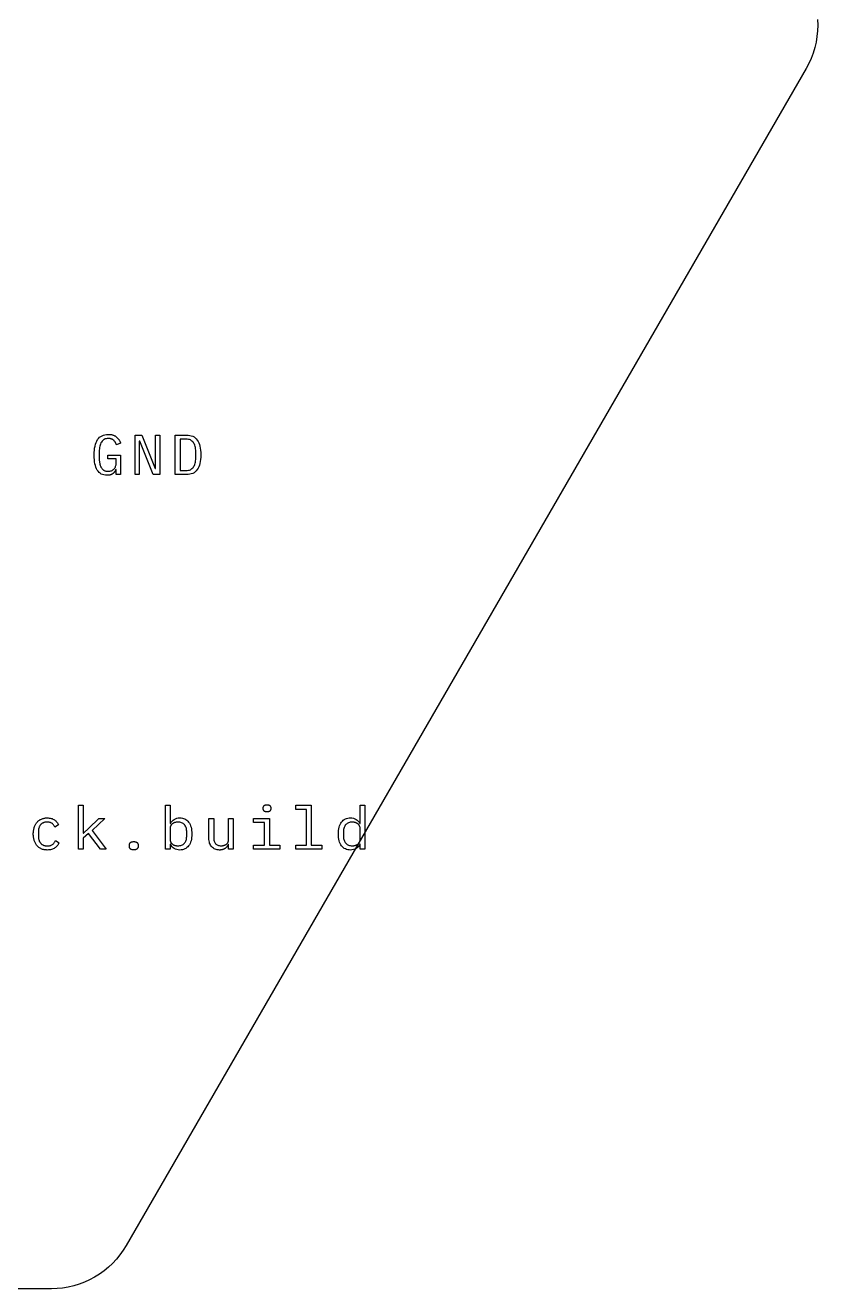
# Model space of a CAD drawing. Header units: metres. Extents: x 0 to 107, y 0 to 94.
# Drawn here: x 77.69 to 107.01, y 0 to 46.77 of the extents above; entities that cross this region are included whole.
import ezdxf

# ---------------------------------------------------------------- set-up
doc = ezdxf.new("R2010")
doc.units = ezdxf.units.M
doc.layers.add('ENGRAVE', color=7, linetype='Continuous')
doc.layers.add('OUTLINE', color=7, linetype='Continuous')

msp = doc.modelspace()

# ---------------------------------------------------------------- linework, layer by layer
at = {"layer": 'ENGRAVE'}
for points in [[(81.008, 30.256), (81.001, 30.246), (80.995, 30.236), (80.988, 30.227), (80.981, 30.217), (80.973, 30.209), (80.965, 30.2), (80.956, 30.192), (80.947, 30.183), (80.937, 30.176), (80.927, 30.168), (80.917, 30.161), (80.906, 30.155), (80.895, 30.148), (80.883, 30.142), (80.87, 30.137), (80.857, 30.131), (80.844, 30.126), (80.83, 30.122), (80.815, 30.118), (80.8, 30.115), (80.784, 30.112), (80.767, 30.11), (80.75, 30.109), (80.732, 30.108), (80.714, 30.107), (80.656, 30.111), (80.602, 30.12), (80.551, 30.135), (80.505, 30.156), (80.462, 30.183), (80.424, 30.216), (80.389, 30.255), (80.358, 30.301), (80.33, 30.352), (80.307, 30.408), (80.287, 30.469), (80.27, 30.536), (80.258, 30.608), (80.248, 30.685), (80.243, 30.767), (80.241, 30.855), (80.243, 30.947), (80.249, 31.033), (80.259, 31.113), (80.273, 31.187), (80.291, 31.256), (80.313, 31.319), (80.339, 31.377), (80.369, 31.428), (80.404, 31.474), (80.442, 31.514), (80.485, 31.547), (80.532, 31.575), (80.584, 31.596), (80.639, 31.611), (80.7, 31.621), (80.764, 31.624), (80.789, 31.623), (80.814, 31.622), (80.837, 31.62), (80.86, 31.617), (80.882, 31.613), (80.903, 31.608), (80.923, 31.603), (80.943, 31.596), (80.961, 31.589), (80.979, 31.582), (80.996, 31.573), (81.013, 31.564), (81.029, 31.555), (81.044, 31.545), (81.058, 31.534), (81.072, 31.523), (81.085, 31.511), (81.097, 31.499), (81.109, 31.487), (81.121, 31.474), (81.132, 31.461), (81.142, 31.447), (81.152, 31.433), (81.161, 31.419), (81.17, 31.404), (81.178, 31.39), (81.186, 31.375), (81.194, 31.361), (81.201, 31.346), (81.207, 31.332), (81.214, 31.317), (81.22, 31.302), (81.069, 31.233), (81.064, 31.245), (81.059, 31.257), (81.054, 31.269), (81.048, 31.28), (81.043, 31.291), (81.037, 31.303), (81.032, 31.314), (81.026, 31.324), (81.019, 31.335), (81.013, 31.345), (81.006, 31.355), (80.999, 31.365), (80.991, 31.374), (80.983, 31.383), (80.975, 31.392), (80.967, 31.4), (80.958, 31.408), (80.949, 31.415), (80.939, 31.423), (80.929, 31.429), (80.918, 31.435), (80.907, 31.441), (80.896, 31.447), (80.884, 31.451), (80.871, 31.456), (80.859, 31.46), (80.845, 31.463), (80.831, 31.466), (80.817, 31.468), (80.802, 31.469), (80.786, 31.47), (80.77, 31.47), (80.728, 31.468), (80.688, 31.462), (80.651, 31.452), (80.617, 31.437), (80.586, 31.419), (80.558, 31.396), (80.533, 31.369), (80.511, 31.338), (80.492, 31.304), (80.475, 31.266), (80.461, 31.226), (80.449, 31.184), (80.44, 31.138), (80.433, 31.09), (80.429, 31.039), (80.428, 30.985), (80.428, 30.758), (80.428, 30.731), (80.429, 30.704), (80.43, 30.678), (80.432, 30.652), (80.435, 30.627), (80.438, 30.603), (80.441, 30.579), (80.445, 30.556), (80.449, 30.533), (80.455, 30.512), (80.461, 30.491), (80.467, 30.471), (80.475, 30.451), (80.483, 30.432), (80.491, 30.414), (80.501, 30.397), (80.511, 30.381), (80.521, 30.366), (80.533, 30.351), (80.545, 30.338), (80.558, 30.325), (80.572, 30.314), (80.586, 30.303), (80.601, 30.293), (80.617, 30.285), (80.634, 30.277), (80.652, 30.271), (80.67, 30.266), (80.69, 30.262), (80.71, 30.259), (80.731, 30.257), (80.754, 30.257), (80.788, 30.258), (80.821, 30.262), (80.852, 30.269), (80.881, 30.278), (80.908, 30.29), (80.932, 30.305), (80.955, 30.323), (80.976, 30.343), (80.995, 30.365), (81.011, 30.389), (81.025, 30.414), (81.036, 30.441), (81.045, 30.47), (81.051, 30.5), (81.055, 30.532), (81.056, 30.565), (81.056, 30.716), (80.747, 30.716), (80.747, 30.857), (81.22, 30.857), (81.22, 30.133), (81.056, 30.133), (81.056, 30.328), (81.046, 30.328), (81.041, 30.318), (81.036, 30.307), (81.03, 30.297), (81.025, 30.287), (81.019, 30.276), (81.014, 30.266), (81.008, 30.256)], [(82.676, 31.598), (82.676, 30.133), (82.426, 30.133), (81.926, 31.367), (81.911, 31.367), (81.911, 30.133), (81.752, 30.133), (81.752, 31.598), (82.002, 31.598), (82.501, 30.364), (82.516, 30.364), (82.516, 31.598), (82.676, 31.598)], [(84.054, 31.414), (84.085, 31.365), (84.112, 31.31), (84.134, 31.25), (84.153, 31.184), (84.167, 31.113), (84.178, 31.036), (84.184, 30.954), (84.186, 30.866), (84.184, 30.778), (84.178, 30.695), (84.167, 30.618), (84.153, 30.547), (84.134, 30.481), (84.112, 30.421), (84.085, 30.366), (84.054, 30.317), (84.019, 30.274), (83.979, 30.237), (83.935, 30.205), (83.887, 30.179), (83.835, 30.159), (83.778, 30.144), (83.718, 30.136), (83.653, 30.133), (83.243, 30.133), (83.243, 31.598), (83.653, 31.598), (83.718, 31.596), (83.778, 31.587), (83.835, 31.572), (83.887, 31.552), (83.935, 31.526), (83.979, 31.495), (84.019, 31.457), (84.054, 31.414)], [(83.931, 30.44), (83.949, 30.475), (83.964, 30.513), (83.977, 30.555), (83.987, 30.599), (83.994, 30.647), (83.998, 30.698), (83.999, 30.752), (83.999, 30.979), (83.998, 31.033), (83.994, 31.084), (83.987, 31.132), (83.977, 31.176), (83.964, 31.218), (83.949, 31.256), (83.931, 31.291), (83.91, 31.323), (83.886, 31.352), (83.86, 31.377), (83.831, 31.398), (83.799, 31.415), (83.764, 31.428), (83.727, 31.438), (83.687, 31.443), (83.644, 31.445), (83.42, 31.445), (83.42, 30.286), (83.644, 30.286), (83.687, 30.288), (83.727, 30.294), (83.764, 30.303), (83.799, 30.316), (83.831, 30.334), (83.86, 30.354), (83.886, 30.379), (83.91, 30.408), (83.931, 30.44)], [(79.832, 16.677), (79.832, 16.265), (79.656, 16.265), (79.656, 17.893), (79.832, 17.893), (79.832, 16.866), (79.841, 16.866), (80.039, 17.053), (80.417, 17.401), (80.633, 17.401), (80.162, 16.956), (80.688, 16.265), (80.47, 16.265), (80.028, 16.855), (79.832, 16.677)], [(83.552, 17.405), (83.595, 17.388), (83.634, 17.366), (83.671, 17.339), (83.704, 17.307), (83.735, 17.271), (83.763, 17.23), (83.787, 17.185), (83.807, 17.136), (83.824, 17.083), (83.836, 17.027), (83.846, 16.966), (83.851, 16.901), (83.853, 16.833), (83.851, 16.765), (83.846, 16.7), (83.836, 16.639), (83.824, 16.583), (83.807, 16.53), (83.787, 16.481), (83.763, 16.436), (83.735, 16.395), (83.704, 16.359), (83.671, 16.327), (83.634, 16.3), (83.595, 16.278), (83.552, 16.261), (83.507, 16.249), (83.459, 16.241), (83.409, 16.239), (83.351, 16.242), (83.297, 16.252), (83.247, 16.269), (83.201, 16.292), (83.16, 16.321), (83.122, 16.358), (83.088, 16.401), (83.059, 16.45), (83.05, 16.45), (83.05, 16.265), (82.874, 16.265), (82.874, 17.893), (83.05, 17.893), (83.05, 17.216), (83.059, 17.216), (83.088, 17.265), (83.122, 17.308), (83.16, 17.344), (83.201, 17.374), (83.247, 17.397), (83.297, 17.414), (83.351, 17.424), (83.409, 17.427), (83.459, 17.425), (83.507, 17.417), (83.552, 17.405)], [(86.504, 17.719), (86.501, 17.73), (86.499, 17.74), (86.497, 17.752), (86.497, 17.764), (86.497, 17.799), (86.497, 17.811), (86.499, 17.822), (86.501, 17.833), (86.504, 17.843), (86.509, 17.853), (86.514, 17.862), (86.52, 17.871), (86.528, 17.879), (86.536, 17.887), (86.546, 17.893), (86.557, 17.899), (86.57, 17.903), (86.584, 17.906), (86.6, 17.909), (86.617, 17.91), (86.635, 17.911), (86.654, 17.91), (86.671, 17.909), (86.687, 17.906), (86.701, 17.903), (86.714, 17.899), (86.725, 17.893), (86.735, 17.887), (86.743, 17.879), (86.75, 17.871), (86.757, 17.862), (86.762, 17.853), (86.766, 17.843), (86.77, 17.833), (86.772, 17.822), (86.773, 17.811), (86.774, 17.799), (86.774, 17.764), (86.773, 17.752), (86.772, 17.74), (86.77, 17.73), (86.766, 17.719), (86.762, 17.71), (86.757, 17.7), (86.75, 17.692), (86.743, 17.683), (86.735, 17.676), (86.725, 17.669), (86.714, 17.664), (86.701, 17.659), (86.687, 17.656), (86.671, 17.653), (86.654, 17.652), (86.635, 17.651), (86.617, 17.652), (86.6, 17.653), (86.584, 17.656), (86.57, 17.659), (86.557, 17.664), (86.546, 17.669), (86.536, 17.676), (86.528, 17.683), (86.52, 17.692), (86.514, 17.7), (86.509, 17.71), (86.504, 17.719)], [(87.701, 17.744), (87.701, 17.893), (88.273, 17.893), (88.273, 16.415), (88.669, 16.415), (88.669, 16.265), (87.701, 16.265), (87.701, 16.415), (88.097, 16.415), (88.097, 17.744), (87.701, 17.744)], [(89.535, 16.278), (89.496, 16.3), (89.459, 16.327), (89.426, 16.359), (89.395, 16.395), (89.367, 16.436), (89.343, 16.481), (89.323, 16.53), (89.306, 16.583), (89.294, 16.639), (89.284, 16.7), (89.279, 16.765), (89.277, 16.833), (89.279, 16.901), (89.284, 16.966), (89.294, 17.027), (89.306, 17.083), (89.323, 17.136), (89.343, 17.185), (89.367, 17.23), (89.395, 17.271), (89.426, 17.307), (89.459, 17.339), (89.496, 17.366), (89.535, 17.388), (89.577, 17.405), (89.623, 17.417), (89.671, 17.425), (89.721, 17.427), (89.779, 17.424), (89.833, 17.414), (89.883, 17.397), (89.929, 17.374), (89.97, 17.344), (90.008, 17.308), (90.042, 17.265), (90.071, 17.216), (90.08, 17.216), (90.08, 17.893), (90.256, 17.893), (90.256, 16.265), (90.08, 16.265), (90.08, 16.45), (90.071, 16.45), (90.042, 16.401), (90.008, 16.358), (89.97, 16.321), (89.929, 16.292), (89.883, 16.269), (89.833, 16.252), (89.779, 16.242), (89.721, 16.239), (89.671, 16.241), (89.623, 16.249), (89.577, 16.261), (89.535, 16.278)], [(78.218, 16.319), (78.197, 16.333), (78.178, 16.349), (78.159, 16.365), (78.141, 16.383), (78.124, 16.402), (78.108, 16.422), (78.093, 16.442), (78.079, 16.464), (78.066, 16.487), (78.054, 16.511), (78.043, 16.536), (78.033, 16.562), (78.024, 16.589), (78.016, 16.617), (78.009, 16.645), (78.003, 16.675), (77.998, 16.705), (77.995, 16.736), (77.992, 16.767), (77.99, 16.8), (77.99, 16.833), (77.99, 16.866), (77.992, 16.899), (77.995, 16.93), (77.999, 16.961), (78.004, 16.991), (78.01, 17.021), (78.017, 17.049), (78.025, 17.077), (78.034, 17.104), (78.044, 17.13), (78.056, 17.155), (78.068, 17.179), (78.081, 17.202), (78.095, 17.224), (78.11, 17.245), (78.126, 17.265), (78.143, 17.284), (78.161, 17.302), (78.18, 17.319), (78.199, 17.334), (78.22, 17.349), (78.241, 17.362), (78.264, 17.374), (78.287, 17.385), (78.311, 17.395), (78.336, 17.403), (78.361, 17.411), (78.388, 17.417), (78.415, 17.421), (78.444, 17.424), (78.473, 17.426), (78.502, 17.427), (78.543, 17.426), (78.581, 17.422), (78.617, 17.417), (78.652, 17.409), (78.685, 17.399), (78.715, 17.386), (78.744, 17.371), (78.771, 17.354), (78.796, 17.336), (78.819, 17.315), (78.841, 17.294), (78.86, 17.271), (78.879, 17.246), (78.895, 17.221), (78.91, 17.194), (78.923, 17.165), (78.782, 17.09), (78.773, 17.112), (78.764, 17.132), (78.753, 17.151), (78.741, 17.168), (78.727, 17.185), (78.713, 17.2), (78.697, 17.214), (78.679, 17.227), (78.661, 17.238), (78.642, 17.248), (78.621, 17.256), (78.599, 17.263), (78.577, 17.268), (78.553, 17.272), (78.528, 17.274), (78.502, 17.275), (78.483, 17.275), (78.465, 17.274), (78.447, 17.272), (78.429, 17.269), (78.413, 17.265), (78.396, 17.261), (78.38, 17.256), (78.365, 17.25), (78.35, 17.243), (78.336, 17.236), (78.322, 17.228), (78.309, 17.219), (78.297, 17.21), (78.285, 17.2), (78.273, 17.19), (78.263, 17.178), (78.252, 17.167), (78.243, 17.154), (78.234, 17.141), (78.226, 17.128), (78.218, 17.114), (78.212, 17.099), (78.205, 17.084), (78.2, 17.068), (78.195, 17.052), (78.191, 17.036), (78.187, 17.019), (78.184, 17.002), (78.182, 16.984), (78.18, 16.966), (78.179, 16.948), (78.179, 16.93), (78.179, 16.736), (78.179, 16.718), (78.18, 16.699), (78.182, 16.682), (78.184, 16.664), (78.187, 16.647), (78.191, 16.63), (78.195, 16.614), (78.2, 16.598), (78.205, 16.582), (78.212, 16.567), (78.218, 16.552), (78.226, 16.538), (78.234, 16.525), (78.243, 16.512), (78.252, 16.499), (78.263, 16.488), (78.273, 16.476), (78.285, 16.466), (78.297, 16.456), (78.309, 16.447), (78.323, 16.438), (78.336, 16.43), (78.351, 16.423), (78.366, 16.416), (78.382, 16.41), (78.398, 16.405), (78.415, 16.401), (78.432, 16.397), (78.45, 16.394), (78.468, 16.392), (78.487, 16.391), (78.507, 16.391), (78.535, 16.392), (78.561, 16.394), (78.587, 16.398), (78.611, 16.404), (78.634, 16.411), (78.656, 16.42), (78.677, 16.431), (78.696, 16.444), (78.714, 16.457), (78.731, 16.472), (78.748, 16.489), (78.763, 16.506), (78.777, 16.525), (78.791, 16.545), (78.803, 16.566), (78.815, 16.589), (78.94, 16.503), (78.927, 16.475), (78.911, 16.448), (78.894, 16.423), (78.876, 16.398), (78.855, 16.375), (78.833, 16.354), (78.809, 16.333), (78.783, 16.314), (78.755, 16.296), (78.725, 16.281), (78.694, 16.268), (78.66, 16.258), (78.624, 16.249), (78.586, 16.244), (78.546, 16.24), (78.505, 16.239), (78.474, 16.24), (78.445, 16.242), (78.416, 16.245), (78.388, 16.25), (78.361, 16.256), (78.335, 16.263), (78.31, 16.272), (78.286, 16.282), (78.262, 16.293), (78.24, 16.305), (78.218, 16.319)], [(85.147, 16.351), (85.139, 16.342), (85.131, 16.334), (85.123, 16.326), (85.114, 16.318), (85.105, 16.31), (85.096, 16.303), (85.086, 16.296), (85.076, 16.289), (85.065, 16.283), (85.054, 16.277), (85.042, 16.271), (85.03, 16.266), (85.017, 16.261), (85.004, 16.257), (84.991, 16.252), (84.977, 16.249), (84.962, 16.246), (84.947, 16.243), (84.931, 16.241), (84.915, 16.24), (84.898, 16.239), (84.881, 16.239), (84.838, 16.241), (84.796, 16.246), (84.757, 16.255), (84.721, 16.267), (84.686, 16.283), (84.653, 16.303), (84.623, 16.326), (84.595, 16.352), (84.57, 16.382), (84.548, 16.415), (84.529, 16.45), (84.514, 16.489), (84.503, 16.53), (84.494, 16.575), (84.489, 16.622), (84.487, 16.672), (84.487, 17.401), (84.663, 17.401), (84.663, 16.703), (84.664, 16.665), (84.668, 16.63), (84.673, 16.597), (84.68, 16.567), (84.69, 16.539), (84.702, 16.514), (84.716, 16.491), (84.732, 16.471), (84.75, 16.453), (84.77, 16.438), (84.792, 16.425), (84.816, 16.414), (84.842, 16.406), (84.87, 16.4), (84.9, 16.396), (84.932, 16.395), (84.945, 16.395), (84.958, 16.396), (84.971, 16.397), (84.984, 16.398), (84.997, 16.4), (85.01, 16.403), (85.022, 16.405), (85.035, 16.408), (85.048, 16.412), (85.06, 16.416), (85.072, 16.42), (85.083, 16.425), (85.094, 16.43), (85.105, 16.436), (85.115, 16.442), (85.125, 16.448), (85.135, 16.455), (85.144, 16.462), (85.153, 16.47), (85.161, 16.478), (85.169, 16.487), (85.176, 16.496), (85.183, 16.505), (85.189, 16.515), (85.195, 16.526), (85.2, 16.536), (85.204, 16.548), (85.207, 16.56), (85.21, 16.572), (85.212, 16.585), (85.213, 16.599), (85.213, 16.613), (85.213, 17.401), (85.389, 17.401), (85.389, 16.265), (85.213, 16.265), (85.213, 16.45), (85.205, 16.45), (85.2, 16.44), (85.195, 16.429), (85.19, 16.419), (85.185, 16.409), (85.179, 16.399), (85.173, 16.389), (85.167, 16.38), (85.161, 16.37), (85.154, 16.36), (85.147, 16.351)], [(86.547, 17.251), (86.138, 17.251), (86.138, 17.401), (86.723, 17.401), (86.723, 16.415), (87.106, 16.415), (87.106, 16.265), (86.138, 16.265), (86.138, 16.415), (86.547, 16.415), (86.547, 17.251)], [(83.658, 16.663), (83.662, 16.699), (83.664, 16.736), (83.664, 16.93), (83.662, 16.967), (83.658, 17.003), (83.652, 17.037), (83.643, 17.069), (83.631, 17.099), (83.616, 17.127), (83.599, 17.153), (83.579, 17.177), (83.557, 17.199), (83.532, 17.218), (83.506, 17.234), (83.477, 17.247), (83.446, 17.258), (83.413, 17.265), (83.378, 17.269), (83.34, 17.271), (83.326, 17.271), (83.311, 17.27), (83.297, 17.269), (83.283, 17.267), (83.269, 17.265), (83.255, 17.262), (83.241, 17.259), (83.228, 17.255), (83.215, 17.251), (83.203, 17.247), (83.19, 17.242), (83.179, 17.236), (83.167, 17.231), (83.156, 17.224), (83.146, 17.217), (83.136, 17.21), (83.126, 17.203), (83.117, 17.195), (83.108, 17.186), (83.1, 17.177), (83.093, 17.168), (83.086, 17.158), (83.079, 17.148), (83.073, 17.138), (83.068, 17.127), (83.063, 17.115), (83.059, 17.103), (83.056, 17.091), (83.053, 17.078), (83.051, 17.065), (83.05, 17.052), (83.05, 17.038), (83.05, 16.628), (83.05, 16.614), (83.051, 16.601), (83.053, 16.587), (83.056, 16.575), (83.059, 16.562), (83.063, 16.551), (83.068, 16.539), (83.073, 16.528), (83.079, 16.518), (83.086, 16.508), (83.093, 16.498), (83.1, 16.489), (83.108, 16.48), (83.117, 16.471), (83.126, 16.463), (83.136, 16.456), (83.146, 16.448), (83.156, 16.442), (83.167, 16.435), (83.179, 16.43), (83.19, 16.424), (83.203, 16.419), (83.215, 16.415), (83.228, 16.411), (83.241, 16.407), (83.255, 16.404), (83.269, 16.401), (83.283, 16.399), (83.297, 16.397), (83.311, 16.396), (83.326, 16.395), (83.34, 16.395), (83.378, 16.397), (83.413, 16.401), (83.446, 16.408), (83.477, 16.419), (83.506, 16.432), (83.532, 16.448), (83.557, 16.467), (83.579, 16.489), (83.599, 16.513), (83.616, 16.539), (83.631, 16.567), (83.643, 16.597), (83.652, 16.629), (83.658, 16.663)], [(89.963, 16.435), (89.974, 16.442), (89.984, 16.448), (89.994, 16.456), (90.004, 16.463), (90.013, 16.471), (90.022, 16.48), (90.03, 16.489), (90.037, 16.498), (90.044, 16.508), (90.051, 16.518), (90.057, 16.528), (90.062, 16.539), (90.067, 16.551), (90.071, 16.562), (90.074, 16.575), (90.077, 16.587), (90.079, 16.601), (90.08, 16.614), (90.08, 16.628), (90.08, 17.038), (90.08, 17.052), (90.079, 17.065), (90.077, 17.078), (90.074, 17.091), (90.071, 17.103), (90.067, 17.115), (90.062, 17.127), (90.057, 17.138), (90.051, 17.148), (90.044, 17.158), (90.037, 17.168), (90.03, 17.177), (90.022, 17.186), (90.013, 17.195), (90.004, 17.203), (89.994, 17.21), (89.984, 17.217), (89.974, 17.224), (89.963, 17.231), (89.951, 17.236), (89.94, 17.242), (89.927, 17.247), (89.915, 17.251), (89.902, 17.255), (89.888, 17.259), (89.875, 17.262), (89.861, 17.265), (89.847, 17.267), (89.833, 17.269), (89.819, 17.27), (89.804, 17.271), (89.79, 17.271), (89.752, 17.269), (89.717, 17.265), (89.684, 17.258), (89.653, 17.247), (89.624, 17.234), (89.598, 17.218), (89.573, 17.199), (89.551, 17.177), (89.531, 17.153), (89.514, 17.127), (89.499, 17.099), (89.487, 17.069), (89.478, 17.037), (89.471, 17.003), (89.467, 16.967), (89.466, 16.93), (89.466, 16.736), (89.467, 16.699), (89.471, 16.663), (89.478, 16.629), (89.487, 16.597), (89.499, 16.567), (89.514, 16.539), (89.531, 16.513), (89.551, 16.489), (89.573, 16.467), (89.598, 16.448), (89.624, 16.432), (89.653, 16.419), (89.684, 16.408), (89.717, 16.401), (89.752, 16.397), (89.79, 16.395), (89.804, 16.395), (89.819, 16.396), (89.833, 16.397), (89.847, 16.399), (89.861, 16.401), (89.875, 16.404), (89.888, 16.407), (89.902, 16.411), (89.915, 16.415), (89.927, 16.419), (89.94, 16.424), (89.951, 16.43), (89.963, 16.435)], [(81.551, 16.325), (81.547, 16.337), (81.544, 16.35), (81.543, 16.364), (81.542, 16.378), (81.542, 16.417), (81.543, 16.431), (81.544, 16.445), (81.547, 16.457), (81.551, 16.469), (81.556, 16.481), (81.563, 16.492), (81.57, 16.502), (81.578, 16.512), (81.588, 16.521), (81.6, 16.528), (81.613, 16.535), (81.628, 16.54), (81.645, 16.544), (81.663, 16.547), (81.683, 16.549), (81.705, 16.549), (81.727, 16.549), (81.747, 16.547), (81.765, 16.544), (81.782, 16.54), (81.797, 16.535), (81.81, 16.528), (81.822, 16.521), (81.831, 16.512), (81.84, 16.502), (81.847, 16.492), (81.854, 16.481), (81.859, 16.469), (81.863, 16.457), (81.865, 16.445), (81.867, 16.431), (81.868, 16.417), (81.868, 16.378), (81.867, 16.364), (81.865, 16.35), (81.863, 16.337), (81.859, 16.325), (81.854, 16.314), (81.847, 16.303), (81.84, 16.293), (81.831, 16.283), (81.822, 16.274), (81.81, 16.267), (81.797, 16.26), (81.782, 16.255), (81.765, 16.251), (81.747, 16.248), (81.727, 16.246), (81.705, 16.246), (81.683, 16.246), (81.663, 16.248), (81.645, 16.251), (81.628, 16.255), (81.613, 16.26), (81.6, 16.267), (81.588, 16.274), (81.578, 16.283), (81.57, 16.293), (81.563, 16.303), (81.556, 16.314), (81.551, 16.325)]]:
    msp.add_lwpolyline(points, close=True, dxfattribs=at)
at = {"layer": 'OUTLINE'}
msp.add_lwpolyline([(107.003, 46.975), (107.01, 46.765), (107.003, 46.556), (106.983, 46.348), (106.948, 46.141), (106.901, 45.937), (106.84, 45.737), (106.766, 45.541), (106.68, 45.35), (106.581, 45.165), (81.429, 1.6), (81.318, 1.422), (81.196, 1.252), (81.063, 1.09), (80.92, 0.937), (80.767, 0.794), (80.605, 0.661), (80.435, 0.539), (80.257, 0.429), (80.073, 0.33), (79.882, 0.244), (79.686, 0.17), (79.486, 0.109), (79.282, 0.061), (79.075, 0.027), (78.867, 0.007), (78.657, 0), (28.352, 0)], dxfattribs=at)

doc.saveas('drawing.dxf')
